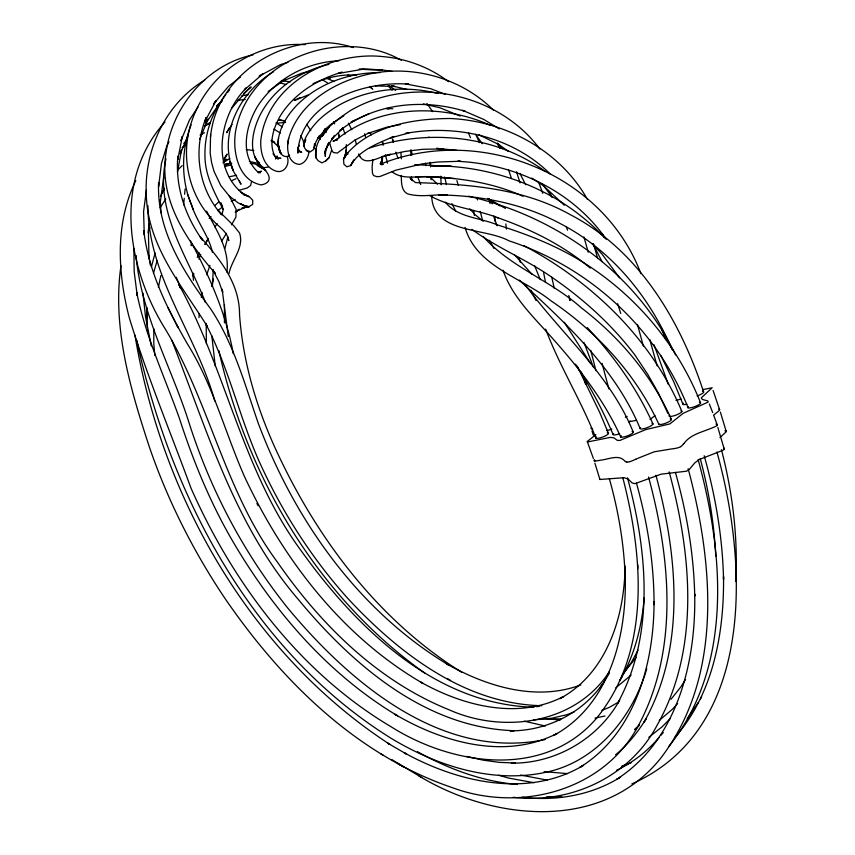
<?xml version="1.0" encoding="UTF-8"?>
<svg xmlns="http://www.w3.org/2000/svg" width="855" height="855" viewBox="0 0 855 855"><rect width="100%" height="100%" fill="white"/><g stroke="black" fill="none" stroke-linecap="round" stroke-linejoin="round"><path stroke-width="1.28" d="M153.815 328.705L153.804 343.956L154.83 355.541M694.73 594.172L694.73 596.159C693.854 554.254 686.736 512.647 675.397 472.355M226.906 272.082C229.781 249.361 216.336 230.284 206.6 211.1M177.808 156.241L177.776 159.639L182.297 136.501L180.971 140.69L189.489 119.946L197.975 107.11M694.72 594.514C695.981 662.475 677.363 740.141 616.776 779.258L620.506 777.099C591.521 795.364 556.06 801.285 522.33 797.277M346.296 144.645L346.083 155.118L346.243 149.871L344.618 157.63L345.751 153.868L343.528 159.137L343.881 164.171L346.841 166.832L350.689 165.56L353.991 159.639M210.533 136.907C216.475 71.328 292.132 27.157 353.318 47.591M210.587 134.374L210.17 153.077L211.591 162.578L213.974 171.235L220.782 185.535L229.535 196.34L238.342 203.009L245 205.937L249.094 206.675L244.466 206.814L249.094 206.675L252.685 204.377L252.717 200.188L249.168 196.554L243.985 194.427L248.72 196.693L241.131 192.161L245.15 195.56C210.33 170.027 218.495 116.077 246.058 88.108M213.237 269.496L212.457 286.211M493.527 110.22C460.792 77.474 410.913 63.836 366.026 74.791C333.033 82.678 298.342 103.979 288.659 138.435C286.222 147.701 287.537 163.583 299.571 164.417C305.588 162.942 308.591 156.764 309.061 151.004M625.058 566.021C624.588 616.391 606.943 673.345 559.833 698.663L563.552 696.515C517.777 720.188 462.94 705.856 420.371 681.916L423.054 683.466C342.673 636.975 283.582 560.121 244.68 476.983C225.132 432.929 213.29 385.477 187.598 344.212C167.313 309.029 148.588 271.634 143.779 230.775L144.26 234.516L143.576 211.666L146.483 189.767M637.787 568.799L637.894 565.048M735.749 581.528C738.1 537.186 732.564 492.63 721.46 449.719M146.985 307.629L147.338 327.54M372.801 159.853L372.075 167.27L372.491 173.276L373.571 175.553L376.799 176.654L379.951 176.504L395.918 170.166L422.124 163.904L437.835 161.99L460.546 161.253L457.628 161.339C515.33 163.871 572.957 191.178 606.238 239.304M191.477 245.588L191.638 243.012M206.215 324.195L206.365 343.625M198.969 317.643L199.236 313.764M644.2 597.773C641.848 626.373 634.699 655.122 620.078 680.014M133.861 248.399L134.171 271.591L137.228 295.595L136.736 292.538C145.489 336.229 164.588 376.734 179.454 418.48C193.433 461.764 210.79 504.055 233.939 543.299C274.541 611.956 328.555 674.574 397.564 715.806L394.946 714.288C442.708 742.439 505.07 760.309 557.278 733.376L553.548 735.524C610.139 704.915 627.164 634.645 625.176 574.87L625.176 577.82C624.15 544.25 618.411 510.937 609.337 478.629M146.59 319.107L147.37 310.119M381.929 164.983L382.559 157.758M191.146 245.503L191.381 242.938M289.589 155.215L287.761 156.454C280.718 157.79 277.961 148.952 278.003 143.437C278.612 128.72 286.959 115.596 296.845 105.208C318.584 83.298 349.759 72.44 380.304 72.579M278.506 138.05L278.003 143.437L280.408 153.109L278.003 143.437M183.611 204.847L184.242 198.242M184.616 194.288L185.108 189.008M717.26 425.01L717.131 425.363A3.217 0.887 -18.3 0 1 716.672 425.79L715.742 426.346A12.611 3.484 -18.3 0 1 712.386 427.821L712.023 427.981A46.234 12.772 -18.3 0 1 710.067 428.729C701.1 432.374 690.584 434.746 684.449 442.879M221.295 203.811L223.187 209.528L221.958 214.958M120.983 265.574C112.101 327.465 130.302 388.907 149.422 447.144C167.601 500.154 193.006 550.599 224.128 597.175C280.397 679.629 355.937 754.912 452.252 787.626C520.15 812.881 604.72 790.993 639.262 723.971C679.094 648.09 670.181 556.979 648.571 477.079M314.929 144.709L313.753 149.369L310.205 151.923C293.981 147.103 313.443 125.396 319.214 119.593C350.625 90.577 397.661 83.32 438.23 93.505M149.176 223.775L148.353 230.252L149.016 258.253L148.546 254.811L150.298 265.093M165.998 158.731C154.092 211.506 187.64 256.051 205.457 302.52M163.786 177.092L160.238 202.507L160.259 199.846L160.964 212.81M288.659 138.435L287.74 144.217M201.331 297.422L202.154 292.485M177.455 172.208L181.527 149.871L180.255 153.953L188.474 134.288M158.399 287.398L160.216 278.452M160.43 277.501L160.868 275.588M251.552 181.527L250.643 185.45L247.255 187.972L238.887 190.344M211.58 286.35L213.472 279.051M276.528 158.25L277.116 156.005L275.481 159.03M151.314 267.145L155.118 252.973M193.187 276.293L193.903 273.76M206.718 274.765L209.903 265.392M153.494 273.119L157.16 260.711M644.52 676.081L646.754 668.738M297.925 148.685L299.047 145.254L297.839 148.652M594.92 463.196L599.9 479.484L624.139 477.71L628.147 479.067L632.251 483.043L635.009 483.663L661.097 474.172L686.533 471.201L689.547 469.181L694.698 462.961L699.198 459.552L722.892 450.296L724.292 449.399L723.896 447.87M539.836 149.026C497.631 92.158 411.661 75.048 350.529 110.487C334.615 121.154 313.582 135.913 315.709 157.555L318.263 160.793L321.94 162.878L325.723 160.932L329.111 157.566L331.622 150.202M191.114 124.873C181.089 150.491 180.897 179.978 191.68 205.382C196.96 221.766 208.588 235.371 212.468 252.257M224.918 248.452L227.847 236.985L228.755 240.672C227.355 230.818 217.416 226.329 211.837 219.019C195.314 201.192 186.657 177.22 186.465 153.045C186.529 117.424 206.162 84.004 235.264 64.007C255.645 50.36 280.493 42.921 305.064 44.663M228.894 273.867C231.513 260.08 244.53 247.405 239.518 232.934L233.885 225.891L218.485 210.672L221.509 214.648C198.168 188.357 192.824 149.625 206.215 117.381L204.762 121.763L216.123 100.452L213.504 104.054L228.445 86.43L240.512 76.961M198.926 259.161L200.69 254.352M304.989 140.819L303.942 144.356L305.748 139.664L304.102 143.213L304.006 145.874L303.952 143.501L304.305 146.162L303.204 140.722L300.778 135.635M148.129 232.336L149.956 227.494M644.05 677.245C628.682 721.502 594.225 761.816 546.901 772.054C492.704 784.11 436.681 765.93 390.393 737.865C252.471 651.563 171.705 498.048 137.249 342.812L136.736 340.258M199.824 139.269L207.947 119.091L205.916 123.035L219.692 103.273L216.486 106.18L222.332 100.901M352.901 161.691L353.168 161.103L350.689 165.56C359.453 149.764 378.273 143.298 393.856 136.469L390.158 138.04L408.882 132.942L405.42 133.476C456.324 123.9 512.797 136.768 550.107 173.907M223.326 162.247L227.099 154.071L224.149 158.367M197.291 257.451L199.418 252.962M205.489 244.07L208.225 238.406M168.948 141.823L166.661 146.536L161.456 163.455L158.581 186.743L158.613 182.553C156.486 230.465 183.643 271.922 210.693 308.954C233.853 343.731 244.776 384.333 258.296 423.364C294.857 520.567 358.715 611.133 448.843 665.147L446.203 663.619C486.153 686.383 535.946 701.805 580.876 684.876M160.409 196.5L164.566 188.303M135.817 180.672C114.976 223.155 117.616 272.563 129.158 317.312C146.75 375.206 170.124 431.23 190.943 488.013C233.426 583.912 299.934 672.703 391.163 726.803C452.306 765.46 543.427 779.247 595.967 718.959C651.115 652.162 643.238 556.316 622.803 477.71M700.448 698.995L701.634 696.697M638.054 650.142L631.514 662.187L622.023 675.867M160.152 207.701L165.795 198.98M591.307 427.692L590.955 428.344L592.643 429.167M229.172 128.143L226.628 132.707L232.079 124.317M231.523 224.812L235.916 217.117L236.13 209.283L229.215 195.848M221.584 241.185L226.489 233.308M619.191 700.833L617.567 703.43C655.261 634.57 647.267 550.951 627.517 477.849M645.739 719.429L644.114 722.026C686.351 647.064 677.545 555.216 655.924 475.241M204.623 244.412L207.968 239.101M609.305 673.248L600.392 687.409L602.604 683.882C581.785 713.626 546.153 731.1 510.008 730.854L514.09 730.704C425.363 727.808 352.335 664.645 298.363 599.515C234.185 524.842 207.038 429.841 171.737 340.14M619.458 680.975L622.237 676.562M685.56 679.49L680.644 687.206L670.951 699.347M698.268 702.457L687.292 718.713M619.725 699.967C598.34 738.709 555.622 763.697 511.343 763.162L515.437 763.013L499.235 762.361L483.203 760.17L466.691 756.429M214.947 226.97L217.149 223.647M646.284 718.553C637.862 731.998 627.955 744.748 615.579 754.773M161.477 193.625L164.459 189.286M636.291 657.388L624.567 671.592M609.326 671.709C575.511 723.971 503.499 734.039 449.409 709.928C377.889 681.211 320.914 624.845 277.576 562.344C225.367 492.298 210.074 404.212 165.838 329.912C127.171 268.823 112.336 179.892 165.004 122.03M225.891 94.574C212.339 111.535 204.58 133.177 204.954 154.937C204.666 174.826 214.391 192.493 223.187 209.528M227.43 92.629L229.728 89.711M684.16 443.232L683.412 444.119M659.291 737.224C647.566 751.085 632.903 762.639 616.455 770.366M660.894 735.332L663.309 732.489M669.048 746.169C733.291 666.002 723.629 552.683 698.118 459.52M246.133 87.915L244.658 89.625L262.838 73.925L259.161 76.191L280.547 64.585L287.964 62.34M231.534 108.361L246.764 90.769L251.114 86.975L243.525 93.74L246.764 90.769M635.051 729.935L639.433 725.051L634.538 729.39M677.609 703.59L672.532 709.158L659.258 720.412M674.862 737.48C713.305 693.833 724.206 633.074 723.533 576.559L723.533 579.54C722.646 537.635 715.528 496.028 704.189 455.726M325.723 160.932L329.111 157.566M631.182 675.033L615.857 687.794M670.352 718.457L662.133 726.814L648.817 737.331M183.782 143.341L186.625 140.551M177.68 170.017L182.201 165.603M214.936 205.446L218.72 201.962M209.133 218.335L211.014 216.625M217.63 210.661L222.599 206.921M650.035 419.452L654.962 415.658M719.953 437.514L726.29 431.722L720.391 412.099M268.139 91.517L284.576 79.9M595.892 434.629L587.257 441.501L593.359 458.462M713.636 415.07L717.153 412.292A46.234 12.772 -18.3 0 0 718.157 411.458L718.339 411.287A12.611 3.484 -18.3 0 0 719.675 409.844L719.654 409.524A3.217 0.887 -18.3 0 0 719.269 409.256L718.628 409.203M223.743 161.766L226.864 159.265L223.818 161.595M182.03 147.691L186.251 144.581M204.762 80.071C164.171 104.46 142.828 152.853 146.515 199.322C149.572 248.153 182.382 286.436 207.124 326.14L205.553 323.521C230.016 369.884 240.223 422.017 262.774 469.203C284.694 516.003 313.165 559.769 347.664 598.276C398.163 652.664 464.351 704.028 541.781 705.717M499.288 128.902L483.812 119.454L462.608 110.338L465.216 111.374C423.588 98.389 374.661 102.995 339.82 130.633L343.368 127.748L331.59 139.354L334.615 135.475L326.535 147.413L328.705 142.732L324.708 153.547L325.734 148.385L325.317 156.401L325.199 151.164M235.189 212.136L239.368 209.261L235.798 211.548L246.048 206.942L241.655 208.342L249.361 206.504M223.059 162.707L229.76 158.528M273.536 71.767C241.046 90.972 217.736 133.455 233.137 170.369L229.92 161.616L233.319 170.979L241.014 184.253L239.368 180.886M343.806 115.788L330.575 124.595L324.045 130.366L325.787 128.784L317.793 138.457L319.054 136.244L315.997 141.716L314.148 147.99L314.48 143.64M285.656 79.194L281.968 81.428L301.473 73.306L310.205 71.04M680.495 446.716L679.661 447.154A3.217 0.887 -18.3 0 1 678.667 447.571L677.352 447.967A12.611 3.484 -18.3 0 1 673.932 448.597M618.667 702.019L608.92 707.566L601.877 710.345M204.687 125.514L210.277 122.522M200.081 135.069L204.441 132.739M231.256 201.417L235.157 199.354M299.987 97.705L294.27 100.495L308.003 95.055M204.398 126.102L210.405 123.216M369.21 113.555L351.191 121.987L354.964 120.234M630.295 421.013L628.831 421.793L636.483 420.307M336.923 139.579L333.097 141.278L335.962 140.006M637.958 458.269L654.193 451.803L671.795 448.896A46.234 12.772 -18.3 0 0 673.548 448.672L673.9 448.619M637.135 458.643L635.896 459.21M231.523 180.726L236.012 178.738M631.877 783.907C756.301 728.588 747.548 561.927 716.939 452.06M225.004 165.378L229.813 163.284L225.282 164.331L231.737 163.091M258.445 172.507L261.448 171.214L258.157 172.208M268.203 167.046L263.8 167.73C246.507 156.038 252.193 130.452 260.39 114.452C273.953 88.364 300.661 70.815 328.908 64.382M313.037 83.662C326.621 77.527 341.647 73.99 356.61 75.176M342.192 72.066C317.547 79.365 294.291 93.43 280.451 115.628C273.461 127.716 268.267 143.501 275.128 156.689L278.228 159.19M574.453 711.777L566.993 714.673L551.753 718.243L533.584 719.91M341.231 72.419L338.356 73.477L362.905 69.223L382.303 69.8L359.143 69.287L380.443 69.725L392.285 71.403M621.553 766.23L631.279 762.671M347.932 154.039L346.008 154.68L343.528 159.137L347.857 152.831L344.651 156.454C369.424 125.653 412.944 118.674 450.286 118.503C505.316 121.004 559.865 150.544 587.289 199.13M383.061 156.657L390.799 154.317C381.266 155.108 364.668 168.36 359.025 154.627M629.857 461.615L628.81 461.882A3.217 0.887 -18.3 0 1 627.859 462.031L626.929 462.031M252.962 54.912C206.825 64.553 172.24 106.64 166.062 152.564C158.464 199.365 186.283 240.244 215.481 273.664L213.13 270.426L218.901 281.626L222.706 292.218L222.129 289.182L228.296 336.475M224.534 166.607L231.662 164.748M702.489 389.688L712.151 387.753L701.271 397.853L702.329 399.445L707.94 400.974L708.122 402.085L683.231 413.275L669.882 423.909L645.568 429.648L619.822 440.453L617.31 440.357L613.933 437.856L610.32 437.375L587.278 442.024M388.94 154.883L405.259 151.399L423.129 149.272L443.627 148.909L436.563 148.396L456.965 150.352M337.554 139.867L334.989 140.455L337.575 138.82L335.769 140.241C378.316 104.919 441.554 103.263 490.578 125.386M369.841 147.926C427.917 129.052 495.024 134.673 545.169 171.363M595.016 718.093L604.987 716.009M229.236 176.782L236.621 175.254M545.137 739.564C441.853 760.961 349.439 682.215 288.05 608.397C243.28 552.619 209.582 488.28 188.186 420.094C170.551 365.523 141.128 313.977 136.105 255.987M241.89 95.835L248.367 94.681M400.258 124.67L386.941 127.149L367.768 133.391L369.681 132.546L355.007 140.038L337.308 153.056L333.514 152.564L332.029 150.95L329.603 142.785M237.861 100.249L245.203 99.49M534.065 706.882L529.095 707.342L533.199 707.192C434.65 704.157 356.834 627.901 302.435 552.501C242.649 472.398 226.661 371.284 179.037 284.854L180.501 288.039L176.29 277.298M536.555 706.658L539.035 706.433M276.379 123.173L285.623 122.457M427.906 137.377L429.552 137.281M338.901 60.812C307.511 61.998 276.4 78.339 258.723 104.545C246.283 123.751 239.005 153.975 257.408 171.599L260.561 172.646L258.263 172.753M561.788 796.839L546.377 796.903M560.88 718.927L539.847 718.606M522.993 196.319C493.709 182.917 461.337 178.15 429.392 176.654C417.122 176.055 402.459 180.063 392.007 171.737M276.4 158.41L280.857 158.314L276.176 157.876M415.583 176.846L429.392 176.654L454.593 178.577M246.272 149.55L253.892 150.555M594.588 459.563A12.611 3.484 -18.3 0 0 593.958 460.332L594.011 460.717A3.217 0.887 -18.3 0 0 594.375 460.909L595.005 460.973M375.345 85.885L394.935 86.494L391.547 85.757L407.087 89.497M249.339 161.413L257.74 163.252L260.412 165.026M426.292 176.707L445.092 177.68M386.503 108.435L392.84 108.756M567.624 773.636L544.09 771.616M414.696 164.641L451.643 166.394L431.412 165.731C495.569 165.421 560.837 190.419 604.699 237.925M517.489 784.452C482.156 781.598 448.212 768.795 417.4 751.673M513.321 797.288C570.242 804.384 630.007 776.746 657.121 725.222C700.469 648.272 691.396 553.987 669.176 471.907M546.195 718.617L560.153 720.06M281.423 80.808L290.593 81.791M386.428 108.703L388.907 109.013M534.129 782.731L508.49 778.05L498.593 775.218M547.307 780.123L520.588 775.068M382.89 164.438L380.657 164.117C478.96 124.37 602.839 172.731 640.908 273.632M284.875 120.79L278.751 119.828L285.014 121.186M423.343 103.936L440.058 107.794L460.214 116.066M244.049 205.734L245 205.937L240.266 203.672L244.049 205.734L249.094 206.675M724.89 430.77L726.173 431.027M379.994 163.786L382.997 164.395M545.372 726.055L524.222 721.171M250.216 163.561C261.213 162.055 279.906 181.313 261.277 184.915C237.914 180.597 232.218 150.715 235.67 130.794C248.784 59.423 340.792 25.618 401.39 60.299M279.628 82.721L285.827 84.421M468.412 196.18C556.167 216.326 636.216 272.649 675.546 354.996M326.663 78.318L333.856 81.375M298.523 151.185L301.644 152.286L297.818 149.999M445.316 94.317L430.674 88.706L405.388 83.865L408.786 84.196C366.047 80.413 299.645 101.959 297.882 153.098L298.181 147.851L299.496 151.752L297.7 150.309M478.811 134.737L498.893 144.559L508.49 151.485M270.992 140.754L274.562 142.529M418.95 775.934C492.095 820.319 600.242 832.3 659.825 759.304C723.747 677.438 713.316 563.06 688.157 468.679M429.499 195.496C450.671 207.38 475.637 209.24 498.144 217.801L497.215 217.512C530.688 229.193 563.039 245.107 590.249 268.117M322.025 79.558L327.497 82.892M488.793 199.055L505.444 208.417M273.846 129.02L280.344 133.081M380.774 753.864L383.318 755.328M397.981 763.846L400.696 765.407M391.868 759.614L421.665 777.505M401.572 765.898L404.126 767.373M523.805 245.577C592.494 282.15 651.606 338.986 681.905 411.512M487.681 198.478L499.886 205.895M461.946 672.447C378.22 620.27 316.542 538.094 275.727 449.324C256.308 406.895 242.927 361.569 239.56 314.897C239.699 283.069 219.853 259.279 200.145 236.643L202.667 240.437C185.182 216.208 175.19 186.476 177.819 156.444M447.24 678.475L450.606 680.516M327.957 77.281L330.169 78.66M276.047 122.885L282.396 126.871M306.165 150.48L308.089 151.698M348.038 75.08L350.069 76.405M531.789 178.075L543.438 185.717L564.321 205.221M274.69 142.4L271.484 140.252L279.329 147.445M625.39 461.486L625.272 461.401A46.234 12.772 -18.3 0 1 624.749 460.963C618.603 453.962 608.29 459.509 600.627 460.161A18.981 5.248 -18.3 0 1 594.888 461.069M424.764 673.088C317.985 597.378 247.17 477.218 218.859 350.55M448.576 81.706C429.734 67.363 406.595 58.642 383.029 56.622C330.65 50.926 267.594 83.79 260.839 139.942C259.92 152.062 264.035 168.638 277.683 171.534C285.613 172.293 289.952 163.049 287.12 156.39M369.98 87.018L371.957 88.482M471.971 229.418C495.505 246.668 522.704 257.986 547.04 273.995C580.256 296.172 610.566 322.944 634.773 354.825L647.844 374.49L658.5 393.364L667.894 413.425M389.249 85.682L395.662 90.438M483.225 221.274L474.974 214.573L469.748 208.802M497.386 143.116L502.729 148.674M369.969 86.686L372.748 89.294M431.209 178.086L437.429 184.231M519.402 280.13L521.165 281.926C567.335 324.676 615.429 368.997 640.074 428.355M388.074 85.885L392.135 90.17M592.216 243.718L602.166 254.266L619.565 277.875M532.056 274.327L514.315 254.576M587.225 327.551C613.837 356.15 637.007 388.32 652.985 424.08M306.688 124.328L310.782 130.537M488.194 198.627L492.298 203.811M279.5 147.306L277.073 144.206L278.912 147.381M272.991 153.729L275.449 156.893M542.316 184.146L550.983 195.528M483.107 236.418C510.168 267.091 551.165 280.675 581.432 307.918C619.619 337.18 651.574 375.003 671.25 419.089M259.642 163.957L257.312 160.783L259.589 164.769L258.819 162.322M482.231 143.726L475.637 134.267L479.484 142.646M426.923 103.444L432.63 111.663M575.49 364.145C590.068 386.342 602.636 409.834 613.024 434.287M564.3 322.26L590.378 363.279M524.906 284.373C560.795 333.568 609.647 373.998 633.085 431.7M497.268 143.715L499.854 148.257M489.445 240.308L493.891 248.345M660.862 355.498L673.793 381.886L682.846 403.934M348.413 123.131L351.79 129.778M445.37 202.186C457.564 217.747 480.371 217.64 497.525 224.94C526.274 233.939 554.521 244.893 580.331 260.615C634.303 293.479 677.053 343.689 700.405 402.449M256.885 503.435L258.114 505.775M602.561 234.185L604.346 237.605M550.855 195.154L552.041 197.441M536.064 300.565L530.934 290.262M592.942 243.878L602.038 261.619M420.681 184.53L417.668 176.782M519.915 173.426L525.665 184.744M451.91 203.597L455.779 211.228M176.729 324.975L178.107 327.7L168.093 307.779M658.927 424.443C635.831 373.774 596.598 331.644 550.748 300.629C521.988 277.629 476.203 266.45 465.035 227.387M577.221 366.164L599.644 412.281L608.268 432.897M620.762 437.055C604.72 401.316 580.577 370.055 554.735 340.899C535.636 318.851 512.765 298.502 502.997 270.148M333.61 121.699L334.658 123.857M672.137 349.631C649.704 296.995 611.795 250.248 560.431 223.689C523.249 203.629 480.745 195.432 438.786 194.951L447.069 194.758C433.987 194.416 420.51 197.494 407.696 193.903C400.952 190.708 401.508 181.837 401.252 175.553M688.083 407.803C656.886 328.822 589.555 267.017 508.982 240.832C484.753 227.43 432.47 233.949 431.69 195.688M549.594 192.343L551.144 195.848M190.526 241.003C209.699 276.582 225.998 313.635 233.276 353.671M468.412 132.888L470.485 137.719M595.956 438.252C581.304 400.899 559.833 366.667 545.65 329.132M324.718 128.945L326.204 132.493M661.471 328.737L665.938 339.713M534.535 265.542L540.296 279.703M717.238 424.85L713.775 415.509M709.361 403.998L712.707 412.591M581.314 372.043L586.145 384.184M516.548 171.791L520.043 182.863M358.747 153.9L359.88 156.732M593.231 366.806L584.008 342.524M654.022 344.736L668.375 384.568M566.138 226.543L567.56 230.219M395.758 152.137L398.131 158.453M187.395 193.818L193.294 209.678M703.473 391.526C680.12 320.347 638.77 250.109 570.2 214.626C522.672 187.972 468.551 184.231 415.519 182.607L410.154 178.321L412.26 180.672L411.341 176.953M538.693 182.211L542.733 193.316M493.591 216.144L497.086 225.784M713.102 390.479L719.483 409.342M214.755 401.027C196.597 334.529 147.915 276.699 147.936 205.734M508.458 169.514L511.301 177.958M342.962 128.026L344.982 134.075M617.641 303.696L620.751 313.464M220.9 202.614L221.969 205.873M717.847 427.415L724.292 449.399M593.327 435.174L591.97 430.888M456.88 180.587L458.333 185.343M518.889 257.408L520.385 262.474M593.509 244.006L597.72 258.541M583.912 236.953L588.261 252.246M319.396 135.443L320.443 139.194M649.789 339.595L657.1 365.833M637.435 324.451L643.398 346.168M370.439 132.546L371.102 134.919M608.878 388.897L602.059 363.354M568.821 295.488L570.167 300.543M595.924 370.653L590.752 350.379M700.202 458.558C708.784 490.407 714.064 523.164 715.774 556.103M636.441 483.086C647.502 522.64 654.096 563.584 654.064 604.72L654.064 601.653C654 663.33 635.361 733.173 579.722 767.491L583.452 765.343C527.77 798.666 457.671 782.304 404.148 752.721L406.862 754.281L387.358 742.974L389.901 744.448C250.729 653.797 161.51 497.215 134.962 335.107M583.292 375.527L585.611 384.333M387.529 163.134L385.391 154.766M364.625 133.69L365.47 136.928M151.282 346.019L145.5 316.713L142.977 293.18M480.264 211.452L482.498 220.408M393.375 142.55L392.477 138.959L393.043 141.246M381.619 164.16L380.999 161.648L381.191 164.235M411.041 149.839L412.238 154.755M339.435 137.676L338.356 133.102L339.093 136.266M554.297 288.37L551.732 277.127M382.206 141.364L383.104 145.168M444.696 177.038L446.449 184.584M488.857 198.478L490.054 203.608M425.352 163.155L425.929 165.667M476.898 197.313L477.464 199.899M355.285 139.568L356.321 144.345M543.524 272.221L545.479 282.097M599.783 478.789L599.9 479.484M430.086 162.311L430.482 164.791M473.574 210.319L474.386 215.481M400.942 152.361L401.326 158.784M136.084 255.827L136.394 258.125M215.214 365.919L211.848 335.93M505.818 223.925L506.406 229.087M569.387 297.636L569.654 300.297M192.696 272.585L193.487 280.333M430.407 162.824L430.685 166.03M410.689 150.234L410.945 155.471M494.756 216.294L495.12 221.541M147.498 330.201L147.648 332.873M382.762 142.219L382.912 144.773M430.364 163.038L430.525 166.885M430.941 177.156L431.038 179.721M440.817 176.205L441.105 184.798M224.427 304.508L224.448 322.837M680.943 410.838A6.883 1.571 -20.5 0 1 675.888 415.156A6.883 1.571 -20.5 0 1 669.551 415.038M683.209 444.173A18.981 5.248 -18.3 0 1 680.687 446.695M635.778 459.188A18.981 5.248 -18.3 0 1 629.9 461.668M626.875 462.063A12.611 3.484 -18.3 0 1 625.454 461.465M715.945 424.027A18.981 5.248 -18.3 0 1 717.484 424.924M652.023 423.407A6.883 1.571 -20.5 0 1 646.957 427.735A6.883 1.571 -20.5 0 1 640.63 427.607M619.586 433.774A6.883 1.571 -20.5 0 1 613.569 433.538M611.817 428.996A6.883 1.571 -20.5 0 1 606.633 430.599M627.132 416.481A6.883 1.571 -20.5 0 1 625.347 417.272M681.018 398.9A6.883 1.571 -20.5 0 1 675.942 400.343M686.928 404.191A6.883 1.571 -20.5 0 1 683.402 403.186M670.213 418.95A6.883 1.571 -20.5 0 1 666.462 422.915A6.883 1.571 -20.5 0 1 658.788 423.599M632.048 431.561A6.883 1.571 -20.5 0 1 631.578 433.902A6.883 1.571 -20.5 0 1 623.167 437.055A6.883 1.571 -20.5 0 1 621.168 435.644M607.242 432.758A6.883 1.571 -20.5 0 1 606.761 435.099A6.883 1.571 -20.5 0 1 598.35 438.252A6.883 1.571 -20.5 0 1 596.352 436.841M702.436 391.387A6.883 1.571 -20.5 0 1 703.077 392.937A6.883 1.571 -20.5 0 1 697.114 395.94M699.369 402.31A6.883 1.571 -20.5 0 1 698.973 404.597A6.883 1.571 -20.5 0 1 690.658 407.771A6.883 1.571 -20.5 0 1 688.35 406.51M315.698 148.791L315.709 157.555L315.698 148.791M382.324 156.412L381.79 161.606L382.356 156.433M325.905 131.136L321.811 136.672L328.929 127.245L325.905 131.136M263.596 168.895L257.163 165.261L265.83 170.38L263.596 168.895M259.963 165.41L254.587 156.679L259.963 165.41M281.466 154.231L278.548 148.204L281.466 154.231"/></g></svg>
